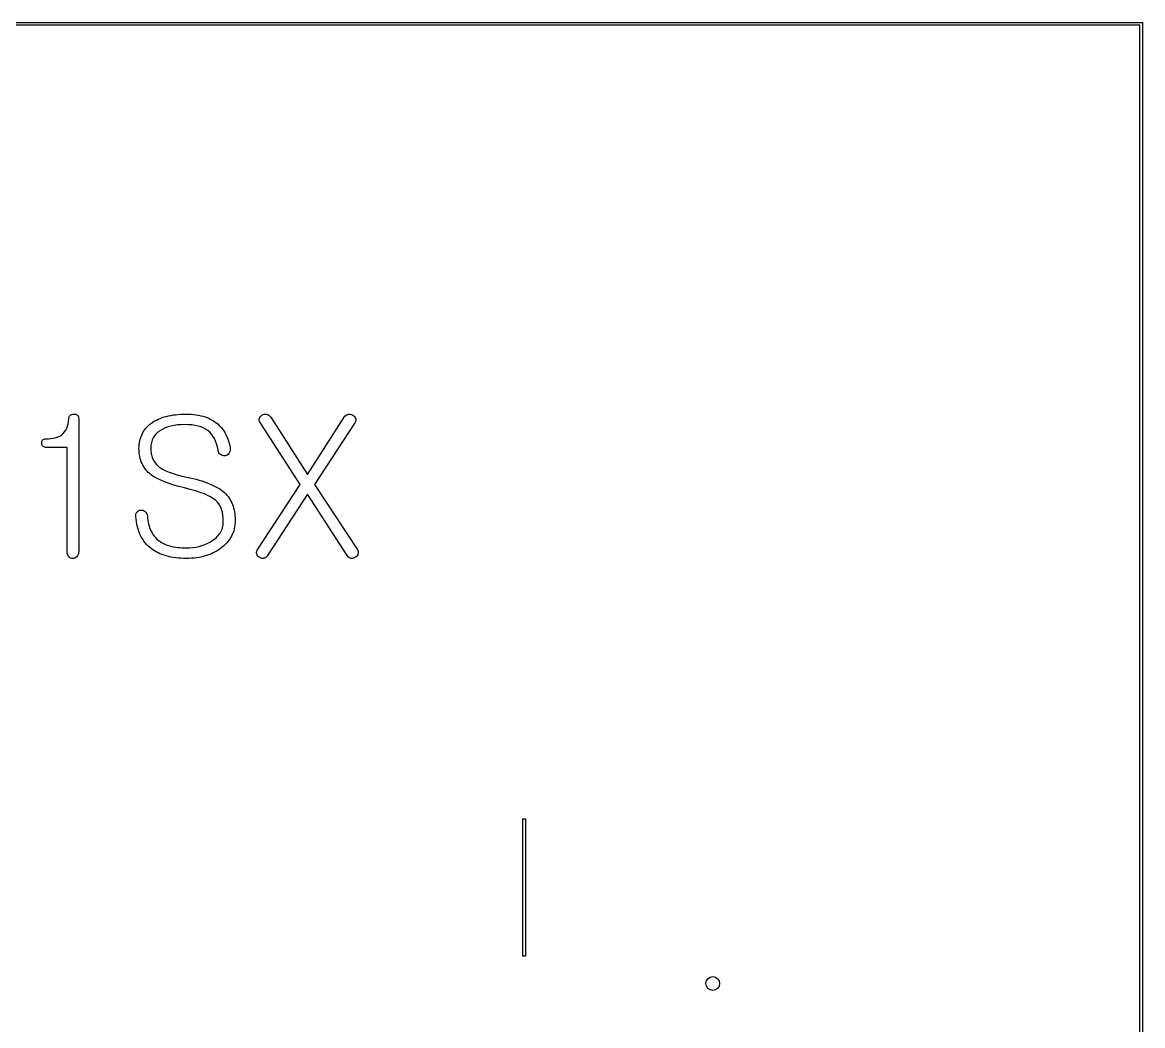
# Model space of a CAD drawing. Extents: x -145 to 145, y -175 to 185.
# Drawn here: x 63.4 to 145.1, y 111.9 to 185.1 of the extents above; entities that cross this region are included whole.
import ezdxf

# ---------------------------------------------------------------- set-up
doc = ezdxf.new("R2010")
doc.units = 0
doc.layers.add('screen_exp-1p', color=7, linetype='CONTINUOUS')

msp = doc.modelspace()

# ---------------------------------------------------------------- linework, layer by layer
at = {"layer": 'screen_exp-1p'}
for points in [[(-145.1, 185.1), (145.1, 185.1), (145.1, -175.1), (-145.1, -175.1), (-145.1, 185.1)], [(-144.9, 0.1), (-134.9, 0.1), (-134.9, -0.1), (-144.9, -0.1), (-144.9, -174.9), (144.9, -174.9), (144.9, -0.1), (134.9, -0.1), (134.9, 0.1), (144.9, 0.1), (144.9, 184.9), (-144.9, 184.9), (-144.9, 0.1)], [(65.161051, 154.097718), (65.083953, 154.10263), (65.016678, 154.117367), (64.959228, 154.141927), (64.911602, 154.176312), (64.8738, 154.220521), (64.845822, 154.274554), (64.827669, 154.338411), (64.81934, 154.412093), (64.821048, 154.485774), (64.833008, 154.549632), (64.85522, 154.603665), (64.887682, 154.647874), (64.930396, 154.682258), (64.983361, 154.706819), (65.046578, 154.721555), (65.120046, 154.726467), (65.305638, 154.731166), (65.479697, 154.745261), (65.642224, 154.768754), (65.793217, 154.801644), (65.932678, 154.843931), (66.060607, 154.895615), (66.177002, 154.956695), (66.281865, 155.027173), (66.391426, 155.123066), (66.487746, 155.233055), (66.570824, 155.357139), (66.640662, 155.495318), (66.697258, 155.647593), (66.740612, 155.813964), (66.770726, 155.99443), (66.787598, 156.188992), (66.796354, 156.266091), (66.815789, 156.333365), (66.845902, 156.390816), (66.886694, 156.438442), (66.938164, 156.476243), (67.000313, 156.504221), (67.07314, 156.522374), (67.156646, 156.530704), (67.239938, 156.528354), (67.312125, 156.514472), (67.373206, 156.489058), (67.423181, 156.45211), (67.462051, 156.40363), (67.489815, 156.343617), (67.506473, 156.272071), (67.512026, 156.188992), (67.512026, 146.498056), (67.50989, 146.44146), (67.503483, 146.387854), (67.492805, 146.337238), (67.477855, 146.289612), (67.435141, 146.20333), (67.375341, 146.129008), (67.31127, 146.069208), (67.242074, 146.026494), (67.167752, 146.000866), (67.128668, 145.994459), (67.088304, 145.992323), (67.002876, 146.005992), (66.924282, 146.033329), (66.852523, 146.074334), (66.787598, 146.129008), (66.733778, 146.20931), (66.695336, 146.299864), (66.67227, 146.400668), (66.664582, 146.511725), (66.664582, 154.097718), (65.161051, 154.097718)], [(75.325831, 156.530704), (75.52114, 156.5275), (75.710683, 156.51789), (75.89446, 156.501872), (76.07247, 156.479447), (76.244714, 156.450615), (76.411191, 156.415376), (76.571903, 156.37373), (76.726847, 156.325677), (76.876026, 156.271217), (77.019438, 156.210349), (77.157083, 156.143075), (77.288963, 156.069393), (77.415076, 155.989305), (77.535422, 155.902809), (77.650002, 155.809906), (77.758816, 155.710596), (77.908742, 155.550633), (78.044145, 155.378282), (78.165025, 155.193544), (78.271383, 154.996419), (78.363218, 154.786908), (78.44053, 154.565009), (78.50332, 154.330723), (78.551586, 154.08405), (78.559275, 154.02062), (78.561838, 153.960179), (78.559275, 153.902729), (78.551586, 153.848269), (78.538772, 153.796799), (78.520832, 153.748318), (78.497767, 153.702828), (78.469576, 153.660328), (78.415756, 153.59284), (78.349977, 153.540729), (78.272237, 153.503995), (78.182538, 153.482638), (78.095402, 153.483492), (78.011682, 153.499723), (77.93138, 153.531332), (77.854495, 153.578317), (77.787007, 153.639825), (77.734896, 153.715002), (77.698162, 153.803847), (77.676805, 153.90636), (77.629179, 154.140859), (77.568312, 154.359128), (77.494203, 154.561164), (77.406853, 154.74697), (77.306262, 154.916544), (77.192429, 155.069887), (77.065355, 155.206999), (76.92504, 155.327879), (76.770629, 155.430393), (76.601268, 155.519238), (76.416958, 155.594414), (76.217697, 155.655922), (76.003487, 155.703762), (75.774327, 155.737933), (75.530217, 155.758436), (75.271157, 155.76527), (74.991808, 155.758649), (74.727836, 155.738787), (74.47924, 155.705684), (74.246022, 155.65934), (74.028181, 155.599754), (73.825717, 155.526926), (73.63863, 155.440858), (73.46692, 155.341548), (73.382507, 155.283617), (73.30354, 155.22259), (73.230018, 155.158465), (73.161943, 155.091244), (73.099314, 155.020927), (73.04213, 154.947512), (72.990393, 154.871001), (72.944102, 154.791393), (72.903257, 154.708688), (72.867858, 154.622886), (72.837904, 154.533988), (72.813397, 154.441993), (72.794336, 154.346901), (72.780721, 154.248712), (72.772552, 154.147427), (72.769829, 154.043045), (72.771965, 153.938609), (72.778372, 153.837163), (72.78905, 153.738708), (72.804, 153.643242), (72.823221, 153.550766), (72.846714, 153.461281), (72.874478, 153.374785), (72.906514, 153.291279), (72.983399, 153.133238), (73.077369, 152.987156), (73.188426, 152.853034), (73.316567, 152.730873), (73.391904, 152.670112), (73.474395, 152.610846), (73.660842, 152.4968), (73.875906, 152.388734), (74.119589, 152.286648), (74.39189, 152.190541), (74.69281, 152.100415), (75.022348, 152.016269), (75.380504, 151.938102), (75.851212, 151.833667), (76.073111, 151.777444), (76.28604, 151.718553), (76.489999, 151.656991), (76.684988, 151.59276), (76.871007, 151.525859), (77.048056, 151.456289), (77.216135, 151.384049), (77.375245, 151.30914), (77.525384, 151.23156), (77.666554, 151.151312), (77.798753, 151.068393), (77.921983, 150.982805), (78.036243, 150.894547), (78.141533, 150.80362), (78.235877, 150.712426), (78.324135, 150.616533), (78.406306, 150.515942), (78.48239, 150.410652), (78.552387, 150.300664), (78.616298, 150.185977), (78.674122, 150.066591), (78.725859, 149.942507), (78.77151, 149.813725), (78.811074, 149.680244), (78.844551, 149.542064), (78.871941, 149.399186), (78.893244, 149.25161), (78.908461, 149.099334), (78.917591, 148.942361), (78.920635, 148.780689), (78.91647, 148.622113), (78.903976, 148.467595), (78.883153, 148.317136), (78.854001, 148.170734), (78.81652, 148.028389), (78.770709, 147.890103), (78.716569, 147.755875), (78.6541, 147.625704), (78.583301, 147.499591), (78.504174, 147.377536), (78.416717, 147.259539), (78.320931, 147.145599), (78.216816, 147.035718), (78.104372, 146.929894), (77.983598, 146.828128), (77.854495, 146.73042), (77.729503, 146.642696), (77.600561, 146.560632), (77.467667, 146.484228), (77.330822, 146.413483), (77.190027, 146.348397), (77.04528, 146.288972), (76.896582, 146.235205), (76.743933, 146.187099), (76.587333, 146.144652), (76.426782, 146.107864), (76.26228, 146.076737), (76.093827, 146.051269), (75.921423, 146.03146), (75.745068, 146.017311), (75.564762, 146.008822), (75.380504, 146.005992), (75.173395, 146.008768), (74.972373, 146.017097), (74.777437, 146.030979), (74.588588, 146.050414), (74.405826, 146.075402), (74.22915, 146.105942), (74.058562, 146.142036), (73.89406, 146.183682), (73.735644, 146.230881), (73.583316, 146.283632), (73.437074, 146.341937), (73.296919, 146.405794), (73.162851, 146.475204), (73.034869, 146.550167), (72.912974, 146.630683), (72.797166, 146.716752), (72.67746, 146.813979), (72.564375, 146.917721), (72.457911, 147.027976), (72.358067, 147.144745), (72.264844, 147.268028), (72.178241, 147.397825), (72.098259, 147.534136), (72.024898, 147.676961), (71.958158, 147.826299), (71.898038, 147.982152), (71.844539, 148.144518), (71.79766, 148.313398), (71.757402, 148.488792), (71.723765, 148.6707), (71.696748, 148.859122), (71.676353, 149.054058), (71.672081, 149.10745), (71.672935, 149.15828), (71.678915, 149.206546), (71.690021, 149.25225), (71.706252, 149.295391), (71.727609, 149.33597), (71.754092, 149.373985), (71.7857, 149.409438), (71.843791, 149.458131), (71.908716, 149.494865), (71.980476, 149.51964), (72.059069, 149.532454), (72.144497, 149.531599), (72.223091, 149.515368), (72.29485, 149.48376), (72.359775, 149.436774), (72.421283, 149.368432), (72.469123, 149.286421), (72.503294, 149.190742), (72.523797, 149.081395), (72.53832, 148.930241), (72.557968, 148.784319), (72.582742, 148.64363), (72.612642, 148.508174), (72.647667, 148.37795), (72.687818, 148.252958), (72.733095, 148.133199), (72.783498, 148.018672), (72.839026, 147.909378), (72.899679, 147.805316), (72.965459, 147.706487), (73.036364, 147.61289), (73.112395, 147.524525), (73.193551, 147.441393), (73.279833, 147.363494), (73.371241, 147.290827), (73.45747, 147.22793), (73.548718, 147.169092), (73.644984, 147.114311), (73.746269, 147.063589), (73.852574, 147.016924), (73.963897, 146.974317), (74.080239, 146.935767), (74.2016, 146.901276), (74.32798, 146.870842), (74.459379, 146.844466), (74.595796, 146.822148), (74.737233, 146.803888), (74.883688, 146.789686), (75.035162, 146.779541), (75.191655, 146.773454), (75.353167, 146.771425), (75.595996, 146.778473), (75.832418, 146.799617), (76.062432, 146.834856), (76.28604, 146.88419), (76.50324, 146.94762), (76.714033, 147.025146), (76.918419, 147.116767), (77.116398, 147.222484), (77.230605, 147.290667), (77.337443, 147.361945), (77.436913, 147.436321), (77.529015, 147.513793), (77.613749, 147.594363), (77.691114, 147.678028), (77.761112, 147.764791), (77.823741, 147.854651), (77.879002, 147.947607), (77.926895, 148.04366), (77.96742, 148.142809), (78.000577, 148.245056), (78.026365, 148.350399), (78.044786, 148.458839), (78.055838, 148.570376), (78.059522, 148.685009), (78.051833, 148.929547), (78.028768, 149.157425), (77.990325, 149.368646), (77.936506, 149.563208), (77.867309, 149.741111), (77.826945, 149.823816), (77.782736, 149.902356), (77.734683, 149.976732), (77.682785, 150.046943), (77.627043, 150.112989), (77.567457, 150.174871), (77.489451, 150.245936), (77.402368, 150.315614), (77.306208, 150.383902), (77.200972, 150.450803), (77.086659, 150.516316), (76.963269, 150.58044), (76.689259, 150.704524), (76.378942, 150.823055), (76.032319, 150.936033), (75.649389, 151.043459), (75.230151, 151.145332), (74.824369, 151.246991), (74.447632, 151.353776), (74.099941, 151.465686), (73.781295, 151.582722), (73.491694, 151.704884), (73.231139, 151.832172), (72.99963, 151.964585), (72.797166, 152.102124), (72.68958, 152.189687), (72.588936, 152.281522), (72.495232, 152.377628), (72.408469, 152.478006), (72.328648, 152.582655), (72.255767, 152.691576), (72.189827, 152.804768), (72.130829, 152.922231), (72.078771, 153.043966), (72.033655, 153.169972), (71.995479, 153.300249), (71.964244, 153.434798), (71.939951, 153.573618), (71.922598, 153.71671), (71.912187, 153.864073), (71.908716, 154.015708), (71.91224, 154.162323), (71.922812, 154.304881), (71.940431, 154.443381), (71.965099, 154.577823), (71.996814, 154.708207), (72.035577, 154.834534), (72.081387, 154.956802), (72.134246, 155.075013), (72.194152, 155.189166), (72.261106, 155.299261), (72.335108, 155.405298), (72.416158, 155.507278), (72.504255, 155.6052), (72.5994, 155.699064), (72.701594, 155.78887), (72.810834, 155.874618), (72.927977, 155.954066), (73.05046, 156.028388), (73.178281, 156.097584), (73.311442, 156.161655), (73.449942, 156.220601), (73.593781, 156.27442), (73.742959, 156.323114), (73.897477, 156.366682), (74.057334, 156.405125), (74.22253, 156.438442), (74.393065, 156.466633), (74.56894, 156.489698), (74.750154, 156.507638), (74.936707, 156.520452), (75.128599, 156.528141), (75.325831, 156.530704)], [(80.743379, 155.915623), (80.698957, 155.991654), (80.684434, 156.03031), (80.675037, 156.069393), (80.670766, 156.108904), (80.67162, 156.148841), (80.6776, 156.189206), (80.688706, 156.229998), (80.716042, 156.295777), (80.757048, 156.356431), (80.811722, 156.411959), (80.880064, 156.462361), (80.962075, 156.496533), (81.044085, 156.517035), (81.126096, 156.523869), (81.208107, 156.517035), (81.254879, 156.507852), (81.299515, 156.49397), (81.38238, 156.45211), (81.456702, 156.391456), (81.522481, 156.312008), (84.187831, 152.129461), (86.866848, 156.312008), (86.932628, 156.391456), (87.00695, 156.45211), (87.089815, 156.49397), (87.134451, 156.507852), (87.181223, 156.517035), (87.263233, 156.523869), (87.345244, 156.517035), (87.427255, 156.496533), (87.509266, 156.462361), (87.577608, 156.411105), (87.632282, 156.353014), (87.673287, 156.288089), (87.700624, 156.216329), (87.71173, 156.178527), (87.71771, 156.140298), (87.718564, 156.101642), (87.714292, 156.062559), (87.690373, 155.983111), (87.64595, 155.901955), (84.7209, 151.405032), (87.809972, 146.689415), (87.855248, 146.60655), (87.881731, 146.521976), (87.887925, 146.479049), (87.88942, 146.435694), (87.886216, 146.391912), (87.878314, 146.347703), (87.856957, 146.269964), (87.820223, 146.200767), (87.768112, 146.140114), (87.700624, 146.088003), (87.630573, 146.041871), (87.557105, 146.012826), (87.48022, 146.000866), (87.440496, 146.001293), (87.399918, 146.005992), (87.35336, 146.015175), (87.309364, 146.029057), (87.267932, 146.047638), (87.229062, 146.070917), (87.159011, 146.131571), (87.099212, 146.211019), (84.187831, 150.680604), (81.290118, 146.211019), (81.224338, 146.131571), (81.150016, 146.070917), (81.067151, 146.029057), (81.022515, 146.015175), (80.975743, 146.005992), (80.935165, 146.001293), (80.895441, 146.000866), (80.818556, 146.012826), (80.745088, 146.041871), (80.675037, 146.088003), (80.607549, 146.140114), (80.555438, 146.200767), (80.518704, 146.269964), (80.497347, 146.347703), (80.489659, 146.391912), (80.487096, 146.435694), (80.489659, 146.479049), (80.497347, 146.521976), (80.528101, 146.60655), (80.579358, 146.689415), (83.654761, 151.405032), (80.743379, 155.915623)], [(99.9, 127), (100.1, 127), (100.1, 117), (99.9, 117), (99.9, 127)]]:
    msp.add_lwpolyline(points, dxfattribs=at)
msp.add_circle((113.75, 115), 0.5, dxfattribs=at)

doc.saveas('drawing.dxf')
